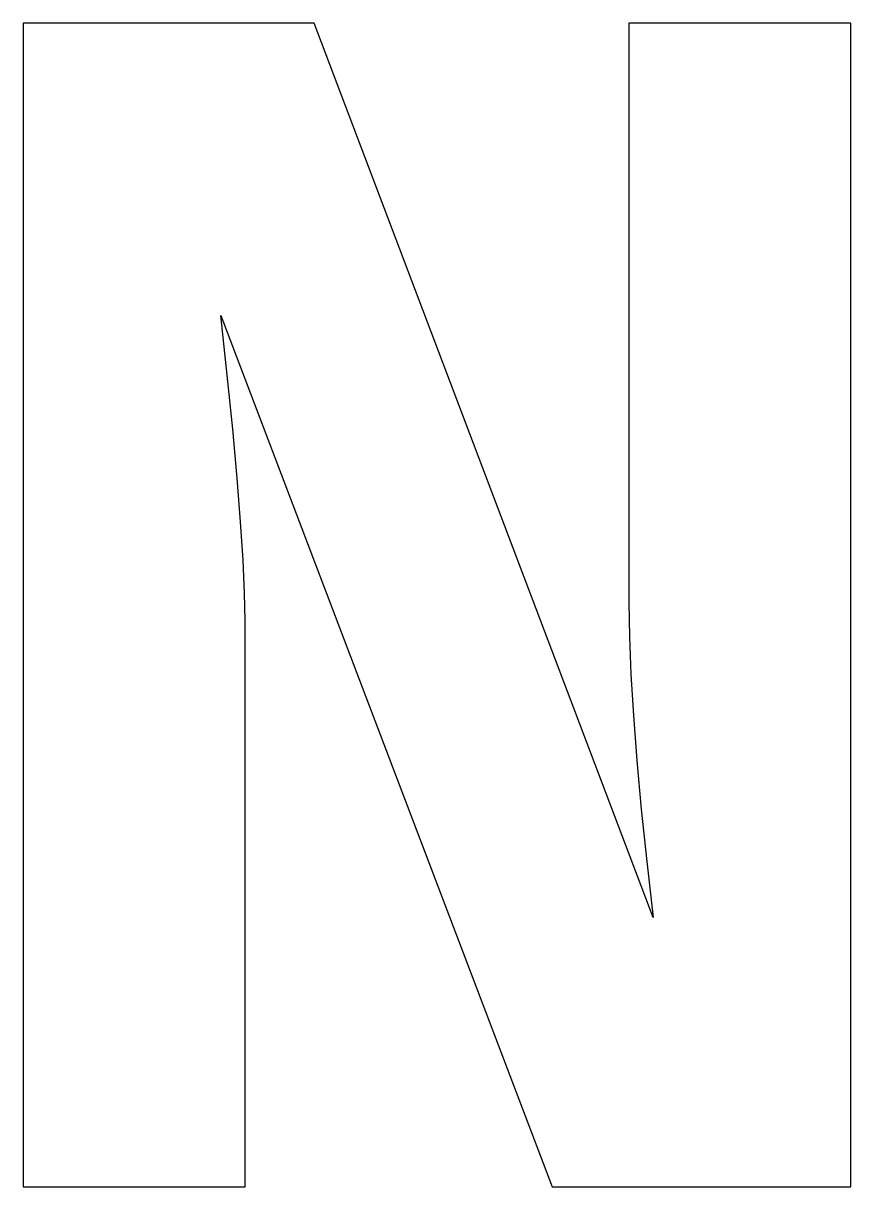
# Model space of a CAD drawing. Header units: metres. Extents: x -6 to 6.4, y -22 to -4.6.
import ezdxf

# ---------------------------------------------------------------- set-up
doc = ezdxf.new("R2010")
doc.units = ezdxf.units.M

msp = doc.modelspace()

# ---------------------------------------------------------------- linework, layer by layer
for p, q in [((-1.65086, -4.60025), (-5.99294, -4.60025)), ((-5.99294, -4.60025), (-5.99294, -21.9812)), ((3.41263, -17.9612), (-1.65086, -4.60025)), ((6.36313, -4.60025), (3.05182, -4.60025)), ((3.05182, -4.60025), (3.05182, -13.2585)), ((6.36313, -21.9812), (6.36313, -4.60025)), ((-2.9467, -9.8562), (-3.04242, -8.96796)), ((-3.04242, -8.96796), (1.90517, -21.9812)), ((-2.86569, -10.6656), (-2.9467, -9.8562)), ((-2.79942, -11.396), (-2.86569, -10.6656)), ((-2.74788, -12.0476), (-2.79942, -11.396)), ((-2.71106, -12.6203), (-2.74788, -12.0476)), ((-2.68898, -13.1142), (-2.71106, -12.6203)), ((-2.68161, -13.5291), (-2.68898, -13.1142)), ((3.05182, -13.2585), (3.05917, -13.7647)), ((-2.68161, -21.9812), (-2.68161, -13.5291)), ((3.05917, -13.7647), (3.08127, -14.3261)), ((3.08127, -14.3261), (3.11809, -14.9427)), ((3.11809, -14.9427), (3.16963, -15.6145)), ((3.16963, -15.6145), (3.2359, -16.3416)), ((3.2359, -16.3416), (3.31689, -17.1238)), ((3.31689, -17.1238), (3.41263, -17.9612)), ((-5.99294, -21.9812), (-2.68161, -21.9812)), ((1.90517, -21.9812), (6.36313, -21.9812))]:
    msp.add_line(p, q)

doc.saveas('drawing.dxf')
